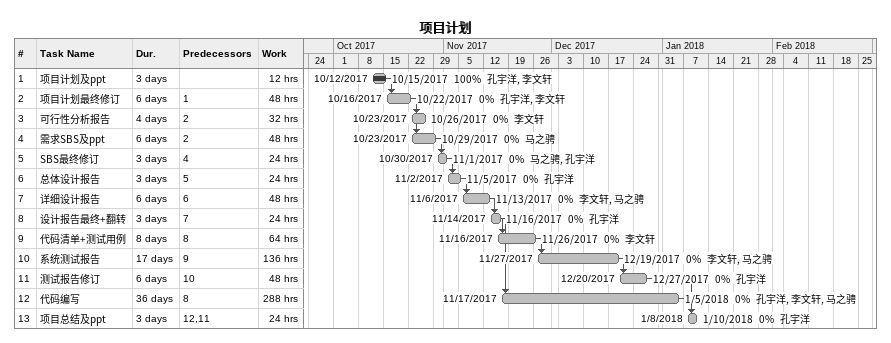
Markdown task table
项目计划

| ID | Task | Duration | Start | Finish | Predecessors | Resources | % complete | Work (h) |
|---|---|---|---|---|---|---|---|---|
| 1 | 项目计划及ppt | 3d | 2017-10-12 | 2017-10-15 |  | 孔宇洋, 李文轩 | 100 | 12 |
| 2 | 项目计划最终修订 | 6d | 2017-10-16 | 2017-10-22 | 1 | 孔宇洋, 李文轩 | 0 | 48 |
| 3 | 可行性分析报告 | 4d | 2017-10-23 | 2017-10-26 | 2 | 李文轩 | 0 | 32 |
| 4 | 需求SBS及ppt | 6d | 2017-10-23 | 2017-10-29 | 2 | 马之骋 | 0 | 48 |
| 5 | SBS最终修订 | 3d | 2017-10-30 | 2017-11-01 | 4 | 马之骋, 孔宇洋 | 0 | 24 |
| 6 | 总体设计报告 | 3d | 2017-11-02 | 2017-11-05 | 5 | 孔宇洋 | 0 | 24 |
| 7 | 详细设计报告 | 6d | 2017-11-06 | 2017-11-13 | 6 | 李文轩, 马之骋 | 0 | 48 |
| 8 | 设计报告最终+翻转 | 3d | 2017-11-14 | 2017-11-16 | 7 | 孔宇洋 | 0 | 24 |
| 9 | 代码清单+测试用例 | 8d | 2017-11-16 | 2017-11-26 | 8 | 李文轩 | 0 | 64 |
| 10 | 系统测试报告 | 17d | 2017-11-27 | 2017-12-19 | 9 | 李文轩, 马之骋 | 0 | 136 |
| 11 | 测试报告修订 | 6d | 2017-12-20 | 2017-12-27 | 10 | 孔宇洋 | 0 | 48 |
| 12 | 代码编写 | 36d | 2017-11-17 | 2018-01-05 | 8 | 孔宇洋, 李文轩, 马之骋 | 0 | 288 |
| 13 | 项目总结及ppt | 3d | 2018-01-08 | 2018-01-10 | 12, 11 | 孔宇洋 | 0 | 24 |
